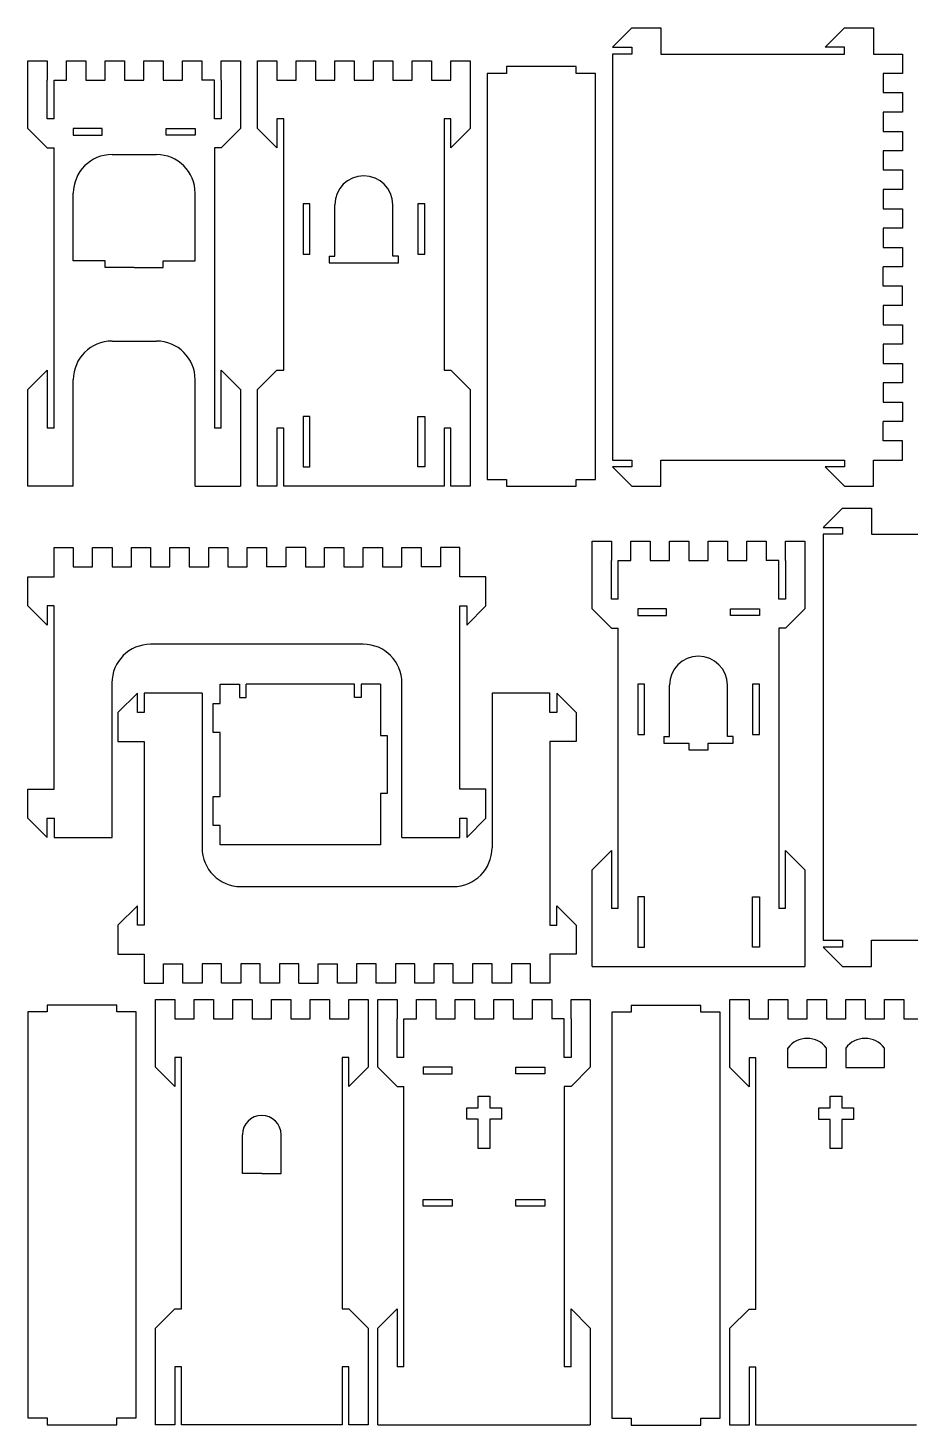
# Model space of a CAD drawing. Header units: millimetres. Extents: x 4 to 2257, y 4 to 1107.
# Drawn here: x 4 to 656, y 4 to 1036 of the extents above; entities that cross this region are included whole.
import ezdxf

# ---------------------------------------------------------------- set-up
doc = ezdxf.new("R2010")
doc.units = ezdxf.units.MM

msp = doc.modelspace()

# ---------------------------------------------------------------- linework, layer by layer
for p, q in [((450.4, 1035.7), (436.1, 1021.4)), ((450.4, 1035.7), (471.8, 1035.7)), ((471.8, 1035.7), (471.8, 1016.4)), ((607.4, 1035.7), (593.2, 1021.4)), ((607.4, 1035.7), (628.8, 1035.7)), ((628.8, 1035.7), (628.8, 1016.4)), ((436.1, 1021.4), (450.4, 1021.4)), ((450.4, 1021.4), (450.4, 1016.4)), ((607.4, 1021.4), (593.2, 1021.4)), ((607.4, 1016.4), (607.4, 1021.4)), ((4.3, 961.4), (4.3, 1011.4)), ((4.3, 1011.4), (18.6, 1011.4)), ((18.6, 1011.4), (18.6, 997.1)), ((32.8, 997.1), (32.8, 1011.4)), ((32.8, 1011.4), (47.1, 1011.4)), ((47.1, 1011.4), (47.1, 997.1)), ((61.4, 997.1), (61.4, 1011.4)), ((61.4, 1011.4), (75.7, 1011.4)), ((75.7, 1011.4), (75.7, 997.1)), ((89.9, 997.1), (89.9, 1011.4)), ((89.9, 1011.4), (104.2, 1011.4)), ((104.2, 1011.4), (104.2, 997.1)), ((118.5, 997.1), (118.5, 1011.4)), ((118.5, 1011.4), (132.8, 1011.4)), ((132.8, 1011.4), (132.8, 997.1)), ((147, 997.1), (147, 1011.4)), ((147, 1011.4), (161.3, 1011.4)), ((161.3, 1011.4), (161.3, 961.4)), ((173.9, 961.4), (173.9, 1011.4)), ((173.9, 1011.4), (188.2, 1011.4)), ((188.2, 1011.4), (188.2, 997.1)), ((202.5, 997.1), (202.5, 1011.4)), ((202.5, 1011.4), (216.8, 1011.4)), ((216.8, 1011.4), (216.8, 997.1)), ((231, 997.1), (231, 1011.4)), ((231, 1011.4), (245.3, 1011.4)), ((245.3, 1011.4), (245.3, 997.1)), ((259.6, 997.1), (259.6, 1011.4)), ((259.6, 1011.4), (273.9, 1011.4)), ((273.9, 1011.4), (273.9, 997.1)), ((288.1, 997.1), (288.1, 1011.4)), ((288.1, 1011.4), (302.4, 1011.4)), ((302.4, 1011.4), (302.4, 997.1)), ((316.7, 997.1), (316.7, 1011.4)), ((316.7, 1011.4), (331, 1011.4)), ((331, 1011.4), (331, 961.4)), ((450.4, 1016.4), (436.1, 1016.4)), ((436.1, 1016.4), (436.1, 716.6)), ((471.8, 1016.4), (607.4, 1016.4)), ((628.8, 1016.4), (650.3, 1016.4)), ((650.3, 1016.4), (650.3, 1002.1)), ((343.6, 1002.1), (343.6, 702.3)), ((357.8, 1002.1), (343.6, 1002.1)), ((409.2, 1007.1), (357.8, 1007.1)), ((357.8, 1007.1), (357.8, 1002.1)), ((409.2, 1002.1), (409.2, 1007.1)), ((423.5, 1002.1), (409.2, 1002.1)), ((423.5, 702.3), (423.5, 1002.1)), ((650.3, 1002.1), (636, 1002.1)), ((636, 1002.1), (636, 987.9)), ((18.6, 968.6), (18.6, 997.1)), ((23.6, 968.6), (23.6, 997.1)), ((23.6, 997.1), (32.8, 997.1)), ((47.1, 997.1), (61.4, 997.1)), ((75.7, 997.1), (89.9, 997.1)), ((104.2, 997.1), (118.5, 997.1)), ((142.1, 997.1), (132.8, 997.1)), ((142.1, 968.6), (142.1, 997.1)), ((147, 997.1), (147, 968.6)), ((188.2, 997.1), (202.5, 997.1)), ((216.8, 997.1), (231, 997.1)), ((245.3, 997.1), (259.6, 997.1)), ((273.9, 997.1), (288.1, 997.1)), ((302.4, 997.1), (316.7, 997.1)), ((636, 987.9), (650.3, 987.9)), ((650.3, 987.9), (650.3, 973.6)), ((650.3, 973.6), (636, 973.6)), ((636, 973.6), (636, 959.3)), ((4.3, 961.4), (18.6, 947.2)), ((23.6, 968.6), (18.6, 968.6)), ((37.8, 961.4), (37.8, 956.5)), ((59.2, 961.4), (37.8, 961.4)), ((59.2, 956.5), (59.2, 961.4)), ((106.4, 956.5), (106.4, 961.4)), ((106.4, 961.4), (127.8, 961.4)), ((127.8, 961.4), (127.8, 956.5)), ((147, 968.6), (142.1, 968.6)), ((161.3, 961.4), (147, 947.2)), ((173.9, 961.4), (188.2, 947.2)), ((193.2, 968.6), (188.2, 968.6)), ((188.2, 968.6), (188.2, 947.2)), ((193.2, 783), (193.2, 968.6)), ((316.7, 968.6), (311.7, 968.6)), ((311.7, 968.6), (311.7, 783)), ((316.7, 947.2), (316.7, 968.6)), ((331, 961.4), (316.7, 947.2)), ((37.8, 956.5), (59.2, 956.5)), ((127.8, 956.5), (106.4, 956.5)), ((636, 959.3), (650.3, 959.3)), ((650.3, 959.3), (650.3, 945)), ((18.6, 947.2), (23.6, 947.2)), ((23.6, 740.2), (23.6, 947.2)), ((66.4, 942.2), (99.2, 942.2)), ((147, 947.2), (142.1, 947.2)), ((142.1, 947.2), (142.1, 740.2)), ((650.3, 945), (636, 945)), ((636, 945), (636, 930.8)), ((636, 930.8), (650.3, 930.8)), ((650.3, 930.8), (650.3, 916.5)), ((37.8, 863.7), (37.8, 913.6)), ((127.8, 863.7), (127.8, 913.6)), ((650.3, 916.5), (636, 916.5)), ((636, 916.5), (636, 902.2)), ((212.5, 905.8), (207.5, 905.8)), ((207.5, 905.8), (207.5, 868.7)), ((212.5, 868.7), (212.5, 905.8)), ((231, 867.2), (231, 905.1)), ((273.9, 867.2), (273.9, 905.1)), ((297.4, 905.8), (292.4, 905.8)), ((292.4, 905.8), (292.4, 868.7)), ((297.4, 868.7), (297.4, 905.8)), ((636, 902.2), (650.3, 902.2)), ((650.3, 902.2), (650.3, 887.9)), ((650.3, 887.9), (636, 887.9)), ((636, 887.9), (636, 873.6)), ((207.5, 868.7), (212.5, 868.7)), ((226.7, 867.2), (226.7, 862.2)), ((226.7, 867.2), (231, 867.2)), ((278.1, 867.2), (273.9, 867.2)), ((278.1, 862.2), (278.1, 867.2)), ((292.4, 868.7), (297.4, 868.7)), ((636, 873.6), (650.3, 873.6)), ((650.3, 873.6), (650.3, 859.4)), ((61.4, 863.7), (37.8, 863.7)), ((61.4, 858.7), (61.4, 863.7)), ((82.8, 858.7), (61.4, 858.7)), ((82.8, 858.7), (104.2, 858.7)), ((104.2, 858.7), (104.2, 863.7)), ((104.2, 863.7), (127.8, 863.7)), ((226.7, 862.2), (278.1, 862.2)), ((636, 845.1), (636, 859.4)), ((650.3, 859.4), (636, 859.4)), ((650.3, 845.1), (636, 845.1)), ((650.3, 830.8), (650.3, 845.1)), ((650.3, 830.8), (636, 830.8)), ((636, 830.8), (636, 816.5)), ((636, 816.5), (650.3, 816.5)), ((650.3, 816.5), (650.3, 802.3)), ((66.4, 804.4), (99.2, 804.4)), ((650.3, 802.3), (636, 802.3)), ((636, 802.3), (636, 788)), ((636, 788), (650.3, 788)), ((650.3, 788), (650.3, 773.7)), ((18.6, 783), (4.3, 768.7)), ((18.6, 783), (18.6, 740.2)), ((37.8, 697.3), (37.8, 775.9)), ((127.8, 697.3), (127.8, 775.9)), ((147, 740.2), (147, 783)), ((147, 783), (161.3, 768.7)), ((188.2, 783), (173.9, 768.7)), ((188.2, 783), (193.2, 783)), ((311.7, 783), (316.7, 783)), ((316.7, 783), (331, 768.7)), ((4.3, 697.3), (4.3, 768.7)), ((161.3, 768.7), (161.3, 697.3)), ((173.9, 697.3), (173.9, 768.7)), ((331, 768.7), (331, 697.3)), ((650.3, 773.7), (636, 773.7)), ((636, 773.7), (636, 759.4)), ((636, 759.4), (650.3, 759.4)), ((650.3, 759.4), (650.3, 745.2)), ((207.5, 748.7), (207.5, 740.2)), ((212.5, 748.7), (207.5, 748.7)), ((212.5, 711.6), (212.5, 748.7)), ((292.4, 711.6), (292.4, 748.7)), ((292.4, 748.7), (297.4, 748.7)), ((297.4, 748.7), (297.4, 740.2)), ((636, 730.9), (636, 745.2)), ((650.3, 745.2), (636, 745.2)), ((23.6, 740.2), (18.6, 740.2)), ((147, 740.2), (142.1, 740.2)), ((193.2, 740.2), (188.2, 740.2)), ((188.2, 740.2), (188.2, 697.3)), ((193.2, 697.3), (193.2, 740.2)), ((207.5, 740.2), (207.5, 711.6)), ((297.4, 740.2), (297.4, 711.6)), ((316.7, 740.2), (311.7, 740.2)), ((311.7, 740.2), (311.7, 697.3)), ((316.7, 697.3), (316.7, 740.2)), ((650.3, 730.9), (636, 730.9)), ((650.3, 716.6), (650.3, 730.9)), ((436.1, 716.6), (450.4, 716.6)), ((450.4, 716.6), (450.4, 711.6)), ((471.8, 697.3), (471.8, 716.6)), ((471.8, 716.6), (607.4, 716.6)), ((607.4, 716.6), (607.4, 711.6)), ((628.8, 716.6), (650.3, 716.6)), ((628.8, 697.3), (628.8, 716.6)), ((207.5, 711.6), (212.5, 711.6)), ((297.4, 711.6), (292.4, 711.6)), ((343.6, 702.3), (357.8, 702.3)), ((357.8, 702.3), (357.8, 697.3)), ((409.2, 697.3), (409.2, 702.3)), ((409.2, 702.3), (423.5, 702.3)), ((450.4, 711.6), (436.1, 711.6)), ((450.4, 697.3), (436.1, 711.6)), ((607.4, 711.6), (593.2, 711.6)), ((607.4, 697.3), (593.2, 711.6)), ((37.8, 697.3), (4.3, 697.3)), ((127.8, 697.3), (161.3, 697.3)), ((188.2, 697.3), (173.9, 697.3)), ((311.7, 697.3), (193.2, 697.3)), ((331, 697.3), (316.7, 697.3)), ((357.8, 697.3), (409.2, 697.3)), ((450.4, 697.3), (471.8, 697.3)), ((607.4, 697.3), (628.8, 697.3)), ((606, 681), (591.7, 666.8)), ((606, 681), (627.4, 681)), ((627.4, 681), (627.4, 661.8)), ((591.7, 666.8), (606, 666.8)), ((606, 661.8), (591.7, 661.8)), ((591.7, 661.8), (591.7, 362)), ((606, 666.8), (606, 661.8)), ((627.4, 661.8), (763, 661.8)), ((23.6, 652), (37.8, 652)), ((23.6, 630.5), (23.6, 652)), ((37.8, 652), (37.8, 637.7)), ((52.1, 637.7), (52.1, 652)), ((52.1, 652), (66.4, 652)), ((66.4, 652), (66.4, 637.7)), ((80.7, 637.7), (80.7, 652)), ((80.7, 652), (94.9, 652)), ((94.9, 652), (94.9, 637.7)), ((109.2, 637.7), (109.2, 652)), ((109.2, 652), (123.5, 652)), ((123.5, 652), (123.5, 637.7)), ((137.8, 637.7), (137.8, 652)), ((137.8, 652), (152, 652)), ((152, 652), (152, 637.7)), ((166.3, 637.7), (166.3, 652)), ((166.3, 652), (180.6, 652)), ((180.6, 652), (180.6, 637.7)), ((194.9, 652), (194.9, 637.7)), ((209.2, 652), (194.9, 652)), ((209.2, 652), (209.2, 637.7)), ((223.4, 637.7), (223.4, 652)), ((223.4, 652), (237.7, 652)), ((237.7, 652), (237.7, 637.7)), ((252, 637.7), (252, 652)), ((252, 652), (266.3, 652)), ((266.3, 652), (266.3, 637.7)), ((280.5, 637.7), (280.5, 652)), ((280.5, 652), (294.8, 652)), ((294.8, 652), (294.8, 637.7)), ((323.4, 652), (309.1, 652)), ((309.1, 652), (309.1, 637.7)), ((323.4, 630.5), (323.4, 652)), ((421.1, 606.8), (421.1, 656.8)), ((421.1, 656.8), (435.4, 656.8)), ((435.4, 656.8), (435.4, 642.5)), ((449.7, 642.5), (449.7, 656.8)), ((449.7, 656.8), (464, 656.8)), ((464, 656.8), (464, 642.5)), ((478.2, 642.5), (478.2, 656.8)), ((478.2, 656.8), (492.5, 656.8)), ((492.5, 656.8), (492.5, 642.5)), ((506.8, 642.5), (506.8, 656.8)), ((506.8, 656.8), (521.1, 656.8)), ((521.1, 656.8), (521.1, 642.5)), ((535.3, 642.5), (535.3, 656.8)), ((535.3, 656.8), (549.6, 656.8)), ((549.6, 656.8), (549.6, 642.5)), ((563.9, 642.5), (563.9, 656.8)), ((563.9, 656.8), (578.2, 656.8)), ((578.2, 656.8), (578.2, 606.8)), ((435.4, 613.9), (435.4, 642.5)), ((440.4, 613.9), (440.4, 642.5)), ((440.4, 642.5), (449.7, 642.5)), ((464, 642.5), (478.2, 642.5)), ((492.5, 642.5), (506.8, 642.5)), ((521.1, 642.5), (535.3, 642.5)), ((558.9, 642.5), (549.6, 642.5)), ((558.9, 613.9), (558.9, 642.5)), ((563.9, 642.5), (563.9, 613.9)), ((4.3, 609.1), (4.3, 630.5)), ((4.3, 630.5), (23.6, 630.5)), ((37.8, 637.7), (52.1, 637.7)), ((66.4, 637.7), (80.7, 637.7)), ((94.9, 637.7), (109.2, 637.7)), ((123.5, 637.7), (137.8, 637.7)), ((152, 637.7), (166.3, 637.7)), ((194.9, 637.7), (180.6, 637.7)), ((209.2, 637.7), (223.4, 637.7)), ((237.7, 637.7), (252, 637.7)), ((266.3, 637.7), (280.5, 637.7)), ((309.1, 637.7), (294.8, 637.7)), ((342.6, 630.5), (323.4, 630.5)), ((342.6, 609.1), (342.6, 630.5)), ((4.3, 609.1), (18.6, 594.8)), ((23.6, 609.1), (18.6, 609.1)), ((18.6, 609.1), (18.6, 594.8)), ((23.6, 473.5), (23.6, 609.1)), ((323.4, 473.5), (323.4, 609.1)), ((323.4, 609.1), (328.4, 609.1)), ((328.4, 609.1), (328.4, 594.8)), ((342.6, 609.1), (328.4, 594.8)), ((440.4, 613.9), (435.4, 613.9)), ((563.9, 613.9), (558.9, 613.9)), ((421.1, 606.8), (435.4, 592.5)), ((454.7, 606.8), (454.7, 601.8)), ((476.1, 606.8), (454.7, 606.8)), ((454.7, 601.8), (476.1, 601.8)), ((476.1, 601.8), (476.1, 606.8)), ((523.2, 601.8), (523.2, 606.8)), ((523.2, 606.8), (544.6, 606.8)), ((544.6, 601.8), (523.2, 601.8)), ((544.6, 606.8), (544.6, 601.8)), ((578.2, 606.8), (563.9, 592.5)), ((435.4, 592.5), (440.4, 592.5)), ((440.4, 385.5), (440.4, 592.5)), ((563.9, 592.5), (558.9, 592.5)), ((558.9, 592.5), (558.9, 385.5)), ((252, 580.6), (94.9, 580.6)), ((66.4, 437.8), (66.4, 552)), ((146.2, 536.9), (146.2, 551.1)), ((146.2, 551.1), (160.5, 551.1)), ((160.5, 551.1), (160.5, 541.2)), ((165.5, 541.2), (165.5, 551.1)), ((245.4, 551.1), (165.5, 551.1)), ((245.4, 541.2), (245.4, 551.1)), ((264.7, 551.1), (250.4, 551.1)), ((250.4, 551.1), (250.4, 541.2)), ((264.7, 551.1), (264.7, 513.3)), ((280.5, 437.8), (280.5, 552)), ((459.7, 551.1), (454.7, 551.1)), ((454.7, 551.1), (454.7, 514)), ((459.7, 514), (459.7, 551.1)), ((478.2, 512.6), (478.2, 550.4)), ((521.1, 512.6), (521.1, 550.4)), ((544.6, 551.1), (539.6, 551.1)), ((539.6, 551.1), (539.6, 514)), ((544.6, 514), (544.6, 551.1)), ((70.8, 530.3), (85.1, 544.6)), ((85.1, 530.3), (85.1, 544.6)), ((90.1, 544.6), (90.1, 530.3)), ((132.9, 544.6), (90.1, 544.6)), ((132.9, 544.6), (132.9, 430.3)), ((141.2, 515.5), (141.2, 536.9)), ((141.2, 536.9), (146.2, 536.9)), ((160.5, 541.2), (165.5, 541.2)), ((250.4, 541.2), (245.4, 541.2)), ((389.9, 544.6), (347.1, 544.6)), ((347.1, 544.6), (347.1, 430.3)), ((389.9, 530.3), (389.9, 544.6)), ((409.2, 530.3), (394.9, 544.6)), ((394.9, 544.6), (394.9, 530.3)), ((70.8, 530.3), (70.8, 508.9)), ((90.1, 530.3), (85.1, 530.3)), ((394.9, 530.3), (389.9, 530.3)), ((409.2, 530.3), (409.2, 508.9)), ((70.8, 508.9), (90.1, 508.9)), ((90.1, 508.9), (90.1, 373.2)), ((146.2, 515.5), (141.2, 515.5)), ((146.2, 468.3), (146.2, 515.5)), ((264.7, 513.3), (269.7, 513.3)), ((269.7, 513.3), (269.7, 470.5)), ((409.2, 508.9), (389.9, 508.9)), ((389.9, 508.9), (389.9, 373.2)), ((454.7, 514), (459.7, 514)), ((473.9, 512.6), (473.9, 507.6)), ((473.9, 512.6), (478.2, 512.6)), ((473.9, 507.6), (492.5, 507.6)), ((492.5, 507.6), (492.5, 502.6)), ((506.8, 507.6), (525.3, 507.6)), ((506.8, 502.6), (506.8, 507.6)), ((525.3, 512.6), (521.1, 512.6)), ((525.3, 507.6), (525.3, 512.6)), ((539.6, 514), (544.6, 514)), ((492.5, 502.6), (506.8, 502.6)), ((4.3, 452.1), (4.3, 473.5)), ((4.3, 473.5), (23.6, 473.5)), ((141.2, 446.9), (141.2, 468.3)), ((141.2, 468.3), (146.2, 468.3)), ((269.7, 470.5), (264.7, 470.5)), ((264.7, 470.5), (264.7, 432.6)), ((342.6, 473.5), (323.4, 473.5)), ((342.6, 452.1), (342.6, 473.5)), ((4.3, 452.1), (18.6, 437.8)), ((18.6, 437.8), (18.6, 452.1)), ((18.6, 452.1), (23.6, 452.1)), ((23.6, 452.1), (23.6, 437.8)), ((146.2, 446.9), (141.2, 446.9)), ((146.2, 432.6), (146.2, 446.9)), ((323.4, 437.8), (323.4, 452.1)), ((323.4, 452.1), (328.4, 452.1)), ((328.4, 452.1), (328.4, 437.8)), ((342.6, 452.1), (328.4, 437.8)), ((23.6, 437.8), (66.4, 437.8)), ((280.5, 437.8), (323.4, 437.8)), ((264.7, 432.6), (146.2, 432.6)), ((435.4, 428.3), (421.1, 414.1)), ((435.4, 428.3), (435.4, 385.5)), ((563.9, 385.5), (563.9, 428.3)), ((563.9, 428.3), (578.2, 414.1)), ((421.1, 342.7), (421.1, 414.1)), ((578.2, 414.1), (578.2, 342.7)), ((161.5, 401.8), (318.5, 401.8)), ((459.7, 394.1), (454.7, 394.1)), ((454.7, 394.1), (454.7, 385.5)), ((459.7, 357), (459.7, 394.1)), ((539.6, 357), (539.6, 394.1)), ((539.6, 394.1), (544.6, 394.1)), ((544.6, 394.1), (544.6, 385.5)), ((70.8, 373.2), (85.1, 387.5)), ((85.1, 373.2), (85.1, 387.5)), ((394.9, 373.2), (394.9, 387.5)), ((409.2, 373.2), (394.9, 387.5)), ((440.4, 385.5), (435.4, 385.5)), ((454.7, 385.5), (454.7, 357)), ((544.6, 385.5), (544.6, 357)), ((563.9, 385.5), (558.9, 385.5)), ((70.8, 373.2), (70.8, 351.8)), ((90.1, 373.2), (85.1, 373.2)), ((389.9, 373.2), (394.9, 373.2)), ((409.2, 373.2), (409.2, 351.8)), ((591.7, 362), (606, 362)), ((606, 362), (606, 357)), ((627.4, 342.7), (627.4, 362)), ((627.4, 362), (763, 362)), ((70.8, 351.8), (90.1, 351.8)), ((90.1, 351.8), (90.1, 330.4)), ((409.2, 351.8), (389.9, 351.8)), ((389.9, 351.8), (389.9, 330.4)), ((454.7, 357), (459.7, 357)), ((544.6, 357), (539.6, 357)), ((606, 357), (591.7, 357)), ((606, 342.7), (591.7, 357)), ((104.4, 330.4), (104.4, 344.7)), ((104.4, 344.7), (118.6, 344.7)), ((118.6, 330.4), (118.6, 344.7)), ((147.2, 344.7), (132.9, 344.7)), ((132.9, 344.7), (132.9, 330.4)), ((147.2, 330.4), (147.2, 344.7)), ((175.8, 344.7), (161.5, 344.7)), ((161.5, 344.7), (161.5, 330.4)), ((175.8, 330.4), (175.8, 344.7)), ((204.3, 344.7), (190, 344.7)), ((190, 344.7), (190, 330.4)), ((204.3, 330.4), (204.3, 344.7)), ((218.6, 330.4), (218.6, 344.7)), ((218.6, 344.7), (232.9, 344.7)), ((232.9, 330.4), (232.9, 344.7)), ((261.4, 344.7), (247.1, 344.7)), ((247.1, 344.7), (247.1, 330.4)), ((261.4, 330.4), (261.4, 344.7)), ((290, 344.7), (275.7, 344.7)), ((275.7, 344.7), (275.7, 330.4)), ((290, 330.4), (290, 344.7)), ((318.5, 344.7), (304.2, 344.7)), ((304.2, 344.7), (304.2, 330.4)), ((318.5, 330.4), (318.5, 344.7)), ((347.1, 344.7), (332.8, 344.7)), ((332.8, 344.7), (332.8, 330.4)), ((347.1, 330.4), (347.1, 344.7)), ((375.6, 344.7), (361.4, 344.7)), ((361.4, 344.7), (361.4, 330.4)), ((375.6, 330.4), (375.6, 344.7)), ((421.1, 342.7), (578.2, 342.7)), ((606, 342.7), (627.4, 342.7)), ((90.1, 330.4), (104.4, 330.4)), ((132.9, 330.4), (118.6, 330.4)), ((161.5, 330.4), (147.2, 330.4)), ((190, 330.4), (175.8, 330.4)), ((204.3, 330.4), (218.6, 330.4)), ((247.1, 330.4), (232.9, 330.4)), ((275.7, 330.4), (261.4, 330.4)), ((304.2, 330.4), (290, 330.4)), ((332.8, 330.4), (318.5, 330.4)), ((361.4, 330.4), (347.1, 330.4)), ((389.9, 330.4), (375.6, 330.4)), ((70, 314.1), (18.6, 314.1)), ((18.6, 314.1), (18.6, 309.1)), ((70, 309.1), (70, 314.1)), ((98.5, 268.4), (98.5, 318.4)), ((98.5, 318.4), (112.8, 318.4)), ((112.8, 318.4), (112.8, 304.1)), ((127.1, 304.1), (127.1, 318.4)), ((127.1, 318.4), (141.3, 318.4)), ((141.3, 318.4), (141.3, 304.1)), ((155.6, 304.1), (155.6, 318.4)), ((155.6, 318.4), (169.9, 318.4)), ((169.9, 318.4), (169.9, 304.1)), ((184.2, 304.1), (184.2, 318.4)), ((184.2, 318.4), (198.4, 318.4)), ((198.4, 318.4), (198.4, 304.1)), ((212.7, 304.1), (212.7, 318.4)), ((212.7, 318.4), (227, 318.4)), ((227, 318.4), (227, 304.1)), ((241.3, 304.1), (241.3, 318.4)), ((241.3, 318.4), (255.6, 318.4)), ((255.6, 318.4), (255.6, 268.4)), ((262.7, 268.4), (262.7, 318.4)), ((262.7, 318.4), (277, 318.4)), ((277, 318.4), (277, 304.1)), ((291.2, 304.1), (291.2, 318.4)), ((291.2, 318.4), (305.5, 318.4)), ((305.5, 318.4), (305.5, 304.1)), ((319.8, 304.1), (319.8, 318.4)), ((319.8, 318.4), (334.1, 318.4)), ((334.1, 318.4), (334.1, 304.1)), ((348.4, 304.1), (348.4, 318.4)), ((348.4, 318.4), (362.6, 318.4)), ((362.6, 318.4), (362.6, 304.1)), ((376.9, 304.1), (376.9, 318.4)), ((376.9, 318.4), (391.2, 318.4)), ((391.2, 318.4), (391.2, 304.1)), ((405.5, 304.1), (405.5, 318.4)), ((405.5, 318.4), (419.7, 318.4)), ((419.7, 318.4), (419.7, 268.4)), ((501.4, 313.9), (450, 313.9)), ((450, 313.9), (450, 308.9)), ((501.4, 308.9), (501.4, 313.9)), ((522.8, 268.2), (522.8, 318.2)), ((522.8, 318.2), (537.1, 318.2)), ((537.1, 318.2), (537.1, 303.9)), ((551.3, 303.9), (551.3, 318.2)), ((551.3, 318.2), (565.6, 318.2)), ((565.6, 318.2), (565.6, 303.9)), ((579.9, 303.9), (579.9, 318.2)), ((579.9, 318.2), (594.2, 318.2)), ((594.2, 318.2), (594.2, 303.9)), ((608.4, 303.9), (608.4, 318.2)), ((608.4, 318.2), (622.7, 318.2)), ((622.7, 318.2), (622.7, 303.9)), ((637, 303.9), (637, 318.2)), ((637, 318.2), (651.3, 318.2)), ((651.3, 318.2), (651.3, 303.9)), ((4.3, 309.1), (4.3, 9.3)), ((18.6, 309.1), (4.3, 309.1)), ((84.2, 309.1), (70, 309.1)), ((84.2, 9.3), (84.2, 309.1)), ((112.8, 304.1), (127.1, 304.1)), ((141.3, 304.1), (155.6, 304.1)), ((169.9, 304.1), (184.2, 304.1)), ((198.4, 304.1), (212.7, 304.1)), ((227, 304.1), (241.3, 304.1)), ((277, 275.5), (277, 304.1)), ((282, 275.5), (282, 304.1)), ((282, 304.1), (291.2, 304.1)), ((305.5, 304.1), (319.8, 304.1)), ((334.1, 304.1), (348.4, 304.1)), ((362.6, 304.1), (376.9, 304.1)), ((400.5, 304.1), (391.2, 304.1)), ((400.5, 275.5), (400.5, 304.1)), ((405.5, 304.1), (405.5, 275.5)), ((435.7, 308.9), (435.7, 9.1)), ((450, 308.9), (435.7, 308.9)), ((515.6, 308.9), (501.4, 308.9)), ((515.6, 9.1), (515.6, 308.9)), ((537.1, 303.9), (551.3, 303.9)), ((565.6, 303.9), (579.9, 303.9)), ((594.2, 303.9), (608.4, 303.9)), ((622.7, 303.9), (637, 303.9)), ((651.3, 303.9), (665.5, 303.9)), ((565.6, 268.2), (565.6, 282.5)), ((594.2, 268.2), (594.2, 282.5)), ((608.4, 282.5), (608.4, 268.2)), ((637, 268.2), (637, 282.5)), ((98.5, 268.4), (112.8, 254.1)), ((117.8, 275.5), (112.8, 275.5)), ((112.8, 275.5), (112.8, 254.1)), ((117.8, 89.9), (117.8, 275.5)), ((241.3, 275.5), (236.3, 275.5)), ((236.3, 275.5), (236.3, 89.9)), ((241.3, 254.1), (241.3, 275.5)), ((255.6, 268.4), (241.3, 254.1)), ((262.7, 268.4), (277, 254.1)), ((282, 275.5), (277, 275.5)), ((296.2, 268.4), (296.2, 263.4)), ((317.7, 268.4), (296.2, 268.4)), ((317.7, 263.4), (317.7, 268.4)), ((364.8, 263.4), (364.8, 268.4)), ((364.8, 268.4), (386.2, 268.4)), ((386.2, 268.4), (386.2, 263.4)), ((405.5, 275.5), (400.5, 275.5)), ((419.7, 268.4), (405.5, 254.1)), ((542.1, 275.3), (537.1, 275.3)), ((537.1, 275.3), (537.1, 253.9)), ((542.1, 89.7), (542.1, 275.3)), ((296.2, 263.4), (317.7, 263.4)), ((386.2, 263.4), (364.8, 263.4)), ((522.8, 268.2), (537.1, 253.9)), ((565.6, 268.2), (594.2, 268.2)), ((608.4, 268.2), (637, 268.2)), ((277, 254.1), (282, 254.1)), ((282, 47.1), (282, 254.1)), ((405.5, 254.1), (400.5, 254.1)), ((400.5, 254.1), (400.5, 47.1)), ((328.4, 229.9), (328.4, 238.4)), ((328.4, 238.4), (336.9, 238.4)), ((336.9, 238.4), (336.9, 247)), ((336.9, 247), (341.2, 247)), ((341.2, 247), (345.5, 247)), ((345.5, 247), (345.5, 238.4)), ((345.5, 238.4), (354.1, 238.4)), ((354.1, 238.4), (354.1, 229.9)), ((588.5, 229.6), (588.5, 238.2)), ((588.5, 238.2), (597, 238.2)), ((597, 238.2), (597, 246.8)), ((597, 246.8), (601.3, 246.8)), ((601.3, 246.8), (605.6, 246.8)), ((605.6, 246.8), (605.6, 238.2)), ((605.6, 238.2), (614.2, 238.2)), ((614.2, 238.2), (614.2, 229.6)), ((336.9, 229.9), (328.4, 229.9)), ((336.9, 208.4), (336.9, 229.9)), ((354.1, 229.9), (345.5, 229.9)), ((345.5, 229.9), (345.5, 208.4)), ((597, 229.6), (588.5, 229.6)), ((597, 208.2), (597, 229.6)), ((614.2, 229.6), (605.6, 229.6)), ((605.6, 229.6), (605.6, 208.2)), ((162.8, 189.9), (162.8, 218.4)), ((191.3, 189.9), (191.3, 218.4)), ((345.5, 208.4), (336.9, 208.4)), ((605.6, 208.2), (597, 208.2)), ((177, 189.9), (162.8, 189.9)), ((177, 189.9), (191.3, 189.9)), ((296.2, 170.6), (317.7, 170.6)), ((296.2, 165.6), (296.2, 170.6)), ((317.7, 165.6), (296.2, 165.6)), ((317.7, 170.6), (317.7, 165.6)), ((364.8, 170.6), (386.2, 170.6)), ((364.8, 165.6), (364.8, 170.6)), ((386.2, 165.6), (364.8, 165.6)), ((386.2, 170.6), (386.2, 165.6)), ((112.8, 89.9), (98.5, 75.7)), ((112.8, 89.9), (117.8, 89.9)), ((236.3, 89.9), (241.3, 89.9)), ((241.3, 89.9), (255.6, 75.7)), ((277, 89.9), (262.7, 75.7)), ((277, 89.9), (277, 47.1)), ((405.5, 47.1), (405.5, 89.9)), ((405.5, 89.9), (419.7, 75.7)), ((537.1, 89.7), (522.8, 75.5)), ((537.1, 89.7), (542.1, 89.7)), ((98.5, 4.3), (98.5, 75.7)), ((255.6, 75.7), (255.6, 4.3)), ((262.7, 4.3), (262.7, 75.7)), ((419.7, 75.7), (419.7, 4.3)), ((522.8, 4.1), (522.8, 75.5)), ((117.8, 47.1), (112.8, 47.1)), ((112.8, 47.1), (112.8, 4.3)), ((117.8, 4.3), (117.8, 47.1)), ((241.3, 47.1), (236.3, 47.1)), ((236.3, 47.1), (236.3, 4.3)), ((241.3, 4.3), (241.3, 47.1)), ((282, 47.1), (277, 47.1)), ((405.5, 47.1), (400.5, 47.1)), ((542.1, 46.9), (537.1, 46.9)), ((537.1, 46.9), (537.1, 4.1)), ((542.1, 4.1), (542.1, 46.9)), ((4.3, 9.3), (18.6, 9.3)), ((18.6, 9.3), (18.6, 4.3)), ((18.6, 4.3), (70, 4.3)), ((70, 4.3), (70, 9.3)), ((70, 9.3), (84.2, 9.3)), ((112.8, 4.3), (98.5, 4.3)), ((236.3, 4.3), (117.8, 4.3)), ((255.6, 4.3), (241.3, 4.3)), ((262.7, 4.3), (419.7, 4.3)), ((435.7, 9.1), (450, 9.1)), ((450, 9.1), (450, 4.1)), ((450, 4.1), (501.4, 4.1)), ((501.4, 4.1), (501.4, 9.1)), ((501.4, 9.1), (515.6, 9.1)), ((537.1, 4.1), (522.8, 4.1)), ((660.6, 4.1), (542.1, 4.1))]:
    msp.add_line(p, q)
for centre, radius, start, end in [((66.4, 913.6), 28.6, 90, 180), ((99.2, 913.6), 28.6, 0, 90), ((252.4, 905.1), 21.4, 0, 180), ((66.4, 775.9), 28.6, 90, 180), ((99.2, 775.9), 28.6, 0, 90), ((94.9, 552), 28.6, 90, 180), ((252, 552), 28.6, 0, 90), ((499.6, 550.4), 21.4, 0, 180), ((161.5, 430.3), 28.6, 180, 270), ((318.5, 430.3), 28.6, 270, 360), ((579.9, 271.8), 17.8, 36.8699, 143.1301), ((622.7, 271.8), 17.8, 36.8699, 143.1301), ((177, 218.4), 14.3, 0, 180)]:
    msp.add_arc(centre, radius, start, end)

doc.saveas('drawing.dxf')
